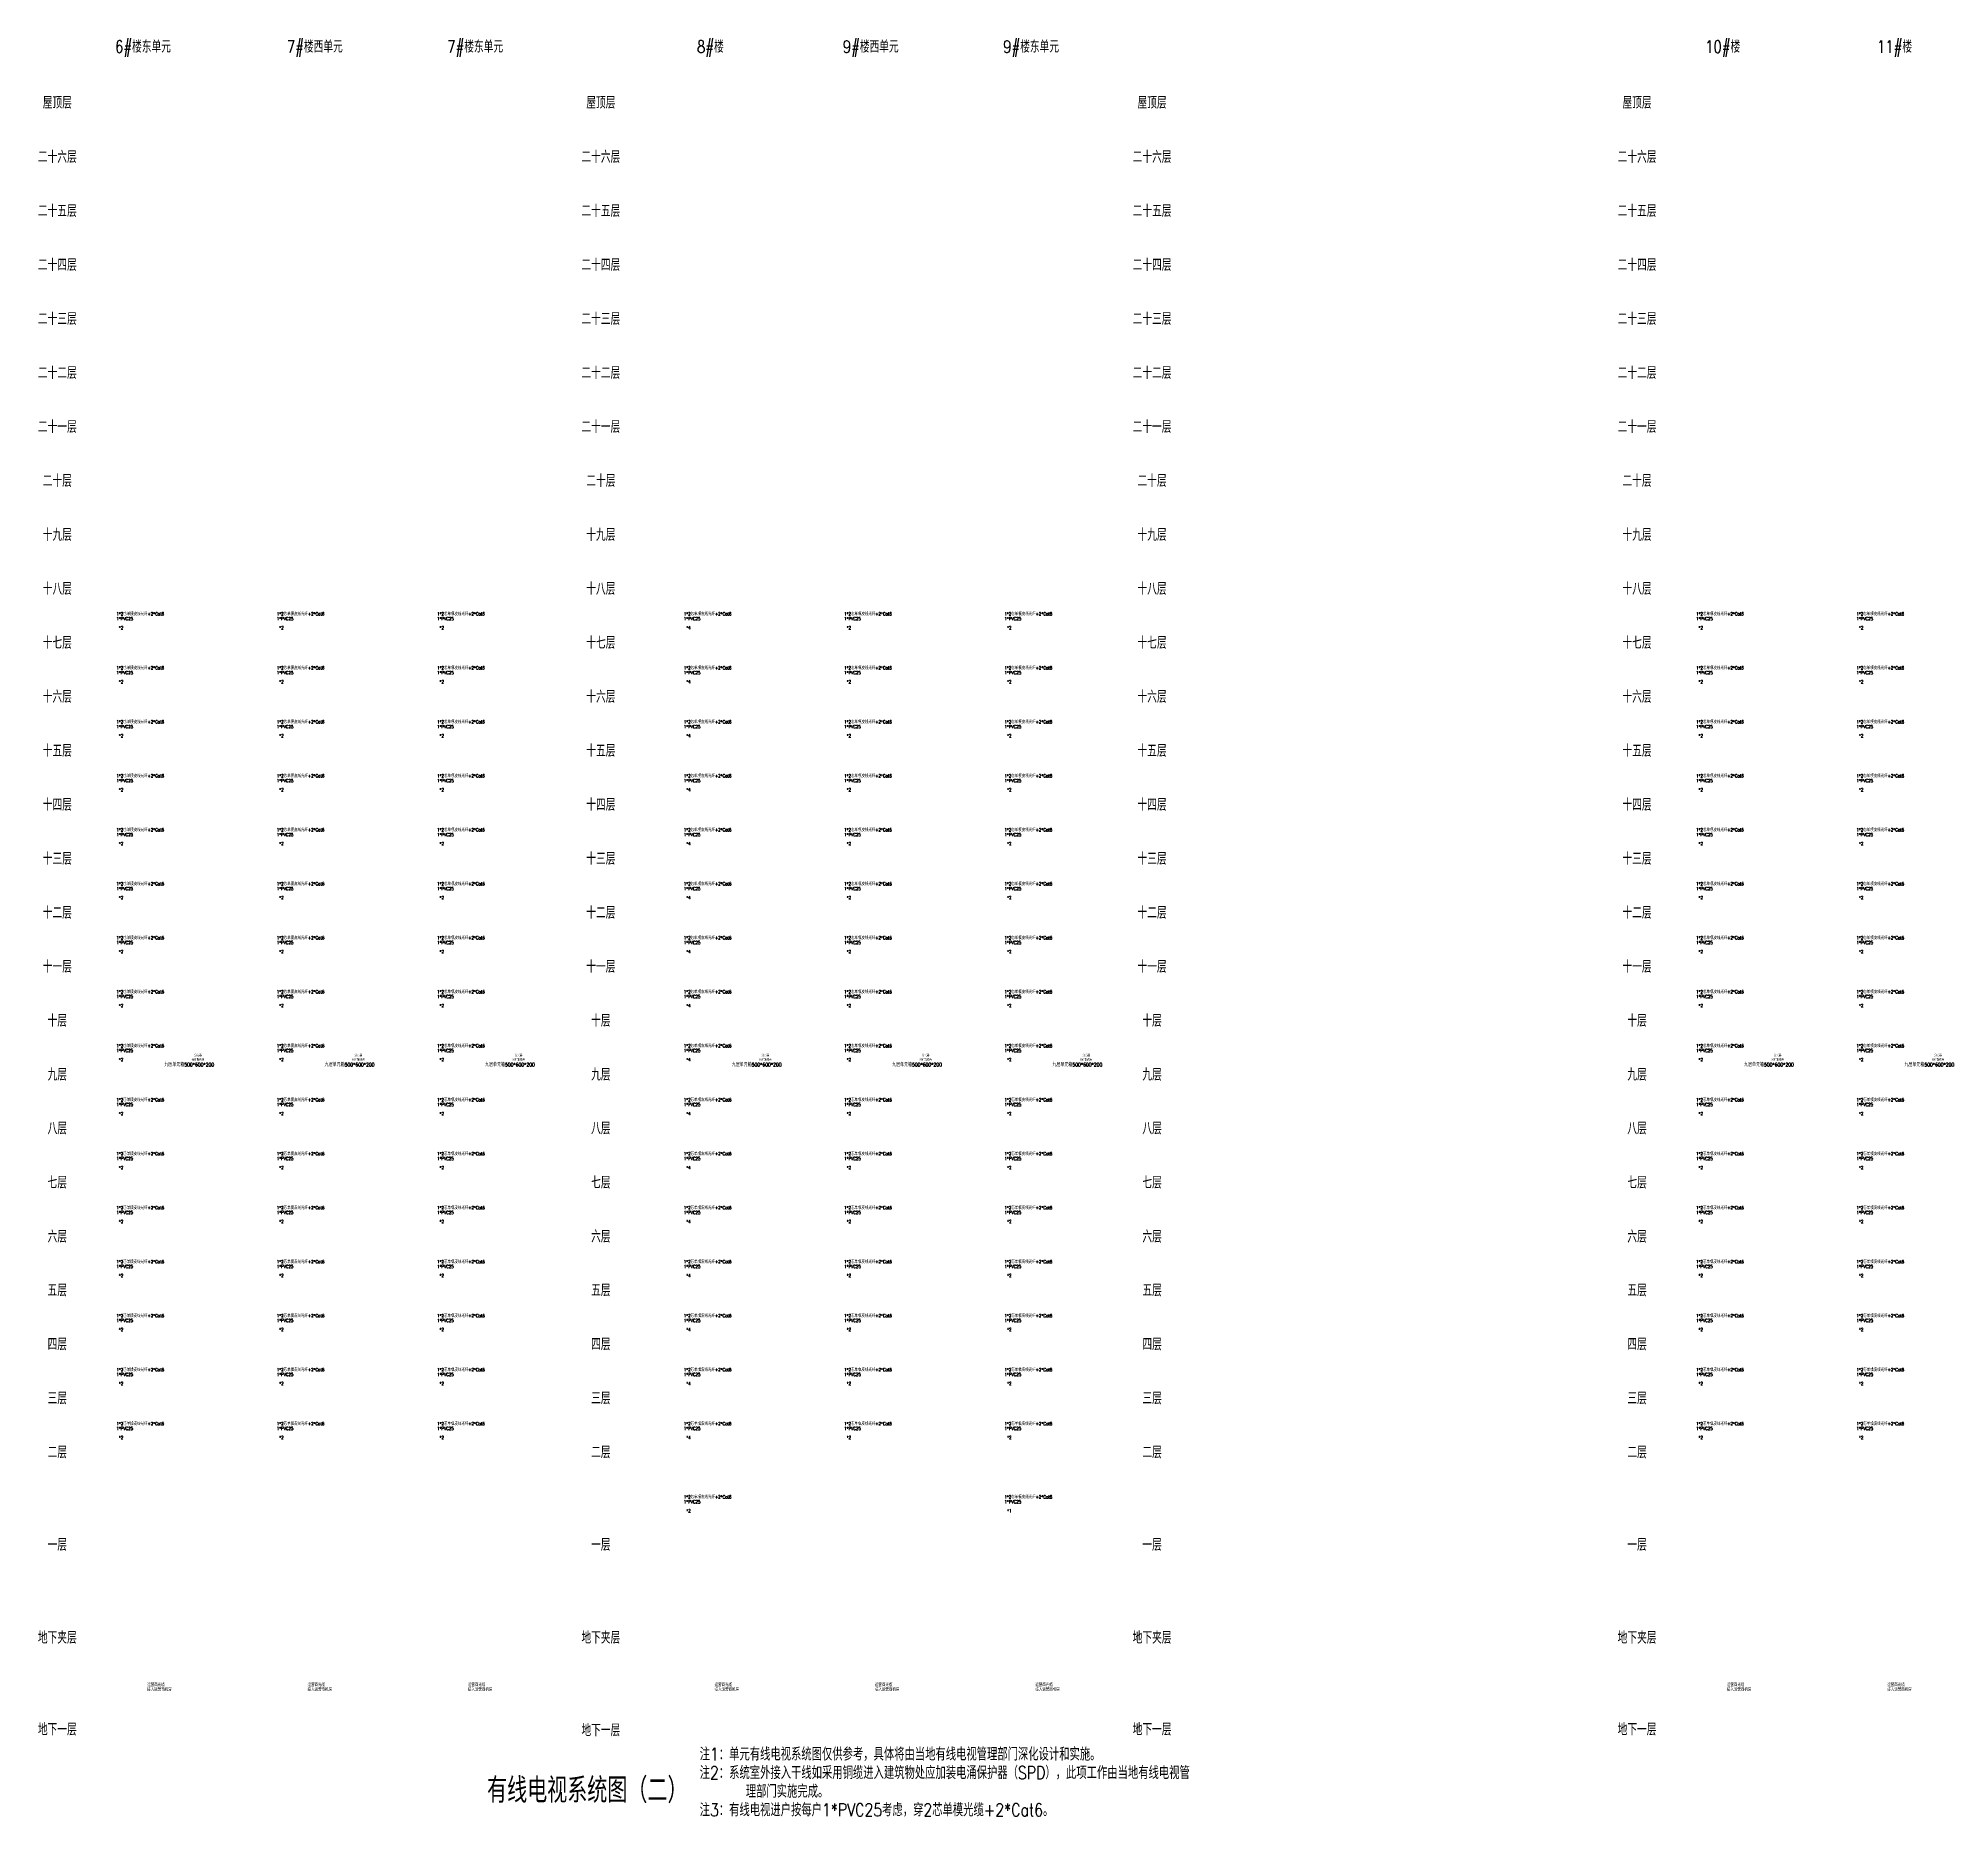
# Model space of a CAD drawing. Extents: x 2114868 to 5528286, y 1846921 to 2016792.
# Drawn here: x 4053189 to 4146170, y 1853081 to 1939561 of the extents above; entities that cross this region are included whole.
import ezdxf
from ezdxf.enums import TextEntityAlignment as Align

# ---------------------------------------------------------------- set-up
doc = ezdxf.new("R2010")
doc.units = 0
doc.header["$LTSCALE"] = 1000
doc.header["$MEASUREMENT"] = 0
for name, color, linetype in [('PUB_TITLE', 4, 'Continuous'), ('T-EQUP-LIST-PLAN', 3, 'Continuous'), ('智能化', 7, 'Continuous')]:
    doc.layers.add(name, color=color, linetype=linetype)
doc.styles.add('_TEL_DIM', font='SIMPLEX', dxfattribs={"width": 0.8, "height": 3.5, "bigfont": 'HZTXT'})
doc.styles.add('HZTXT', font='SIMPLEX.shx', dxfattribs={"width": 0.8, "height": 2500, "bigfont": 'HZTXT.shx'})

msp = doc.modelspace()

# ---------------------------------------------------------------- texts
at = {"layer": 'PUB_TITLE', "style": 'HZTXT', "width": 0.8}
msp.add_text('有线电视系统图（二）', height=1218.8, dxfattribs=at).set_placement((4075021, 1853759))
at = {"layer": 'T-EQUP-LIST-PLAN', "style": '_TEL_DIM', "width": 0.8}
for s, p in [('6#楼东单元', (4058284, 1939111)), ('7#楼西单元', (4066642, 1939111)), ('7#楼东单元', (4074442, 1939111)), ('8#楼', (4085884, 1939111)), ('9#楼西单元', (4093684, 1939111)), ('9#楼东单元', (4101484, 1939111)), ('10#楼', (4135124, 1939111)), ('11#楼', (4143482, 1939111)), ('屋顶层', (4054118, 1936444)), ('屋顶层', (4080556, 1936444)), ('屋顶层', (4107368, 1936444)), ('屋顶层', (4130958, 1936444)), ('二十六层', (4054118, 1933819)), ('二十六层', (4080556, 1933819)), ('二十六层', (4107368, 1933819)), ('二十六层', (4130958, 1933819)), ('二十五层', (4054118, 1931194)), ('二十五层', (4080556, 1931194)), ('二十五层', (4107368, 1931194)), ('二十五层', (4130958, 1931194)), ('二十四层', (4054118, 1928569)), ('二十四层', (4080556, 1928569)), ('二十四层', (4107368, 1928569)), ('二十四层', (4130958, 1928569)), ('二十三层', (4054118, 1925944)), ('二十三层', (4080556, 1925944)), ('二十三层', (4107368, 1925944)), ('二十三层', (4130958, 1925944)), ('二十二层', (4054118, 1923319)), ('二十二层', (4080556, 1923319)), ('二十二层', (4107368, 1923319)), ('二十二层', (4130958, 1923319)), ('二十一层', (4054118, 1920694)), ('二十一层', (4080556, 1920694)), ('二十一层', (4107368, 1920694)), ('二十一层', (4130958, 1920694)), ('二十层', (4054118, 1918069)), ('二十层', (4080556, 1918069)), ('二十层', (4107368, 1918069)), ('二十层', (4130958, 1918069)), ('十九层', (4054118, 1915444)), ('十九层', (4080556, 1915444)), ('十九层', (4107368, 1915444)), ('十九层', (4130958, 1915444)), ('十八层', (4054118, 1912819)), ('十八层', (4080556, 1912819)), ('十八层', (4107368, 1912819)), ('十八层', (4130958, 1912819)), ('十七层', (4054118, 1910194)), ('十七层', (4080556, 1910194)), ('十七层', (4107368, 1910194)), ('十七层', (4130958, 1910194)), ('十六层', (4054118, 1907569)), ('十六层', (4080556, 1907569)), ('十六层', (4107368, 1907569)), ('十六层', (4130958, 1907569)), ('十五层', (4054118, 1904944)), ('十五层', (4080556, 1904944)), ('十五层', (4107368, 1904944)), ('十五层', (4130958, 1904944)), ('十四层', (4054118, 1902319)), ('十四层', (4080556, 1902319)), ('十四层', (4107368, 1902319)), ('十四层', (4130958, 1902319)), ('十三层', (4054118, 1899694)), ('十三层', (4080556, 1899694)), ('十三层', (4107368, 1899694)), ('十三层', (4130958, 1899694)), ('十二层', (4054118, 1897069)), ('十二层', (4080556, 1897069)), ('十二层', (4107368, 1897069)), ('十二层', (4130958, 1897069)), ('十一层', (4054118, 1894444)), ('十一层', (4080556, 1894444)), ('十一层', (4107368, 1894444)), ('十一层', (4130958, 1894444)), ('十层', (4054118, 1891819)), ('十层', (4080556, 1891819)), ('十层', (4107368, 1891819)), ('十层', (4130958, 1891819)), ('九层', (4054118, 1889194)), ('九层', (4080556, 1889194)), ('九层', (4107368, 1889194)), ('九层', (4130958, 1889194)), ('八层', (4054118, 1886569)), ('八层', (4080556, 1886569)), ('八层', (4107368, 1886569)), ('八层', (4130958, 1886569)), ('七层', (4054118, 1883944)), ('七层', (4080556, 1883944)), ('七层', (4107368, 1883944)), ('七层', (4130958, 1883944)), ('六层', (4054118, 1881319)), ('六层', (4080556, 1881319)), ('六层', (4107368, 1881319)), ('六层', (4130958, 1881319)), ('五层', (4054118, 1878694)), ('五层', (4080556, 1878694)), ('五层', (4107368, 1878694)), ('五层', (4130958, 1878694)), ('四层', (4054118, 1876069)), ('四层', (4080556, 1876069)), ('四层', (4107368, 1876069)), ('四层', (4130958, 1876069)), ('三层', (4054118, 1873444)), ('三层', (4080556, 1873444)), ('三层', (4107368, 1873444)), ('三层', (4130958, 1873444)), ('二层', (4054118, 1870819)), ('二层', (4080556, 1870819)), ('二层', (4107368, 1870819)), ('二层', (4130958, 1870819)), ('一层', (4054118, 1866319)), ('一层', (4080556, 1866319)), ('一层', (4107368, 1866319)), ('一层', (4130958, 1866319)), ('地下夹层', (4054118, 1861819)), ('地下夹层', (4080556, 1861819)), ('地下夹层', (4107368, 1861819)), ('地下夹层', (4130958, 1861819)), ('地下一层', (4054118, 1857357)), ('地下一层', (4080556, 1857319)), ('地下一层', (4107368, 1857357)), ('地下一层', (4130958, 1857357))]:
    msp.add_text(s, height=590, dxfattribs=at).set_placement(p, align=Align.MIDDLE)
at = {"layer": '智能化', "color": 120, "style": '_TEL_DIM', "width": 0.8}
for s, height, p in [('1*2芯单模皮线光纤+2*Cat6', 156.79, (4056989, 1911493)), ('1*PVC25', 156.8, (4056989, 1911258)), ('1*2芯单模皮线光纤+2*Cat6', 156.79, (4064789, 1911493)), ('1*PVC25', 156.8, (4064789, 1911258)), ('1*2芯单模皮线光纤+2*Cat6', 156.79, (4072589, 1911493)), ('1*PVC25', 156.8, (4072589, 1911258)), ('1*2芯单模皮线光纤+2*Cat6', 156.79, (4084589, 1911493)), ('1*PVC25', 156.8, (4084589, 1911258)), ('1*2芯单模皮线光纤+2*Cat6', 156.79, (4092389, 1911493)), ('1*PVC25', 156.8, (4092389, 1911258)), ('1*2芯单模皮线光纤+2*Cat6', 156.79, (4100189, 1911493)), ('1*PVC25', 156.8, (4100189, 1911258)), ('1*2芯单模皮线光纤+2*Cat6', 156.79, (4133829, 1911493)), ('1*PVC25', 156.8, (4133829, 1911258)), ('1*2芯单模皮线光纤+2*Cat6', 156.79, (4141629, 1911493)), ('1*PVC25', 156.8, (4141629, 1911258)), ('1*2芯单模皮线光纤+2*Cat6', 156.79, (4056989, 1908868)), ('1*2芯单模皮线光纤+2*Cat6', 156.79, (4064789, 1908868)), ('1*2芯单模皮线光纤+2*Cat6', 156.79, (4072589, 1908868)), ('1*2芯单模皮线光纤+2*Cat6', 156.79, (4084589, 1908868)), ('1*2芯单模皮线光纤+2*Cat6', 156.79, (4092389, 1908868)), ('1*2芯单模皮线光纤+2*Cat6', 156.79, (4100189, 1908868)), ('1*2芯单模皮线光纤+2*Cat6', 156.79, (4133829, 1908868)), ('1*2芯单模皮线光纤+2*Cat6', 156.79, (4141629, 1908868)), ('1*PVC25', 156.8, (4056989, 1908633)), ('1*PVC25', 156.8, (4064789, 1908633)), ('1*PVC25', 156.8, (4072589, 1908633)), ('1*PVC25', 156.8, (4084589, 1908633)), ('1*PVC25', 156.8, (4092389, 1908633)), ('1*PVC25', 156.8, (4100189, 1908633)), ('1*PVC25', 156.8, (4133829, 1908633)), ('1*PVC25', 156.8, (4141629, 1908633)), ('1*2芯单模皮线光纤+2*Cat6', 156.79, (4056989, 1906243)), ('1*PVC25', 156.8, (4056989, 1906008)), ('1*2芯单模皮线光纤+2*Cat6', 156.79, (4064789, 1906243)), ('1*PVC25', 156.8, (4064789, 1906008)), ('1*2芯单模皮线光纤+2*Cat6', 156.79, (4072589, 1906243)), ('1*PVC25', 156.8, (4072589, 1906008)), ('1*2芯单模皮线光纤+2*Cat6', 156.79, (4084589, 1906243)), ('1*PVC25', 156.8, (4084589, 1906008)), ('1*2芯单模皮线光纤+2*Cat6', 156.79, (4092389, 1906243)), ('1*PVC25', 156.8, (4092389, 1906008)), ('1*2芯单模皮线光纤+2*Cat6', 156.79, (4100189, 1906243)), ('1*PVC25', 156.8, (4100189, 1906008)), ('1*2芯单模皮线光纤+2*Cat6', 156.79, (4133829, 1906243)), ('1*PVC25', 156.8, (4133829, 1906008)), ('1*2芯单模皮线光纤+2*Cat6', 156.79, (4141629, 1906243)), ('1*PVC25', 156.8, (4141629, 1906008)), ('1*2芯单模皮线光纤+2*Cat6', 156.79, (4056989, 1903618)), ('1*PVC25', 156.8, (4056989, 1903383)), ('1*2芯单模皮线光纤+2*Cat6', 156.79, (4064789, 1903618)), ('1*PVC25', 156.8, (4064789, 1903383)), ('1*2芯单模皮线光纤+2*Cat6', 156.79, (4072589, 1903618)), ('1*PVC25', 156.8, (4072589, 1903383)), ('1*2芯单模皮线光纤+2*Cat6', 156.79, (4084589, 1903618)), ('1*PVC25', 156.8, (4084589, 1903383)), ('1*2芯单模皮线光纤+2*Cat6', 156.79, (4092389, 1903618)), ('1*PVC25', 156.8, (4092389, 1903383)), ('1*2芯单模皮线光纤+2*Cat6', 156.79, (4100189, 1903618)), ('1*PVC25', 156.8, (4100189, 1903383)), ('1*2芯单模皮线光纤+2*Cat6', 156.79, (4133829, 1903618)), ('1*PVC25', 156.8, (4133829, 1903383)), ('1*2芯单模皮线光纤+2*Cat6', 156.79, (4141629, 1903618)), ('1*PVC25', 156.8, (4141629, 1903383)), ('1*2芯单模皮线光纤+2*Cat6', 156.79, (4056989, 1900993)), ('1*PVC25', 156.8, (4056989, 1900758)), ('1*2芯单模皮线光纤+2*Cat6', 156.79, (4064789, 1900993)), ('1*PVC25', 156.8, (4064789, 1900758)), ('1*2芯单模皮线光纤+2*Cat6', 156.79, (4072589, 1900993)), ('1*PVC25', 156.8, (4072589, 1900758)), ('1*2芯单模皮线光纤+2*Cat6', 156.79, (4084589, 1900993)), ('1*PVC25', 156.8, (4084589, 1900758)), ('1*2芯单模皮线光纤+2*Cat6', 156.79, (4092389, 1900993)), ('1*PVC25', 156.8, (4092389, 1900758)), ('1*2芯单模皮线光纤+2*Cat6', 156.79, (4100189, 1900993)), ('1*PVC25', 156.8, (4100189, 1900758)), ('1*2芯单模皮线光纤+2*Cat6', 156.79, (4133829, 1900993)), ('1*PVC25', 156.8, (4133829, 1900758)), ('1*2芯单模皮线光纤+2*Cat6', 156.79, (4141629, 1900993)), ('1*PVC25', 156.8, (4141629, 1900758)), ('1*2芯单模皮线光纤+2*Cat6', 156.79, (4056989, 1898368)), ('1*PVC25', 156.8, (4056989, 1898133)), ('1*2芯单模皮线光纤+2*Cat6', 156.79, (4064789, 1898368)), ('1*PVC25', 156.8, (4064789, 1898133)), ('1*2芯单模皮线光纤+2*Cat6', 156.79, (4072589, 1898368)), ('1*PVC25', 156.8, (4072589, 1898133)), ('1*2芯单模皮线光纤+2*Cat6', 156.79, (4084589, 1898368)), ('1*PVC25', 156.8, (4084589, 1898133)), ('1*2芯单模皮线光纤+2*Cat6', 156.79, (4092389, 1898368)), ('1*PVC25', 156.8, (4092389, 1898133)), ('1*2芯单模皮线光纤+2*Cat6', 156.79, (4100189, 1898368)), ('1*PVC25', 156.8, (4100189, 1898133)), ('1*2芯单模皮线光纤+2*Cat6', 156.79, (4133829, 1898368)), ('1*PVC25', 156.8, (4133829, 1898133)), ('1*2芯单模皮线光纤+2*Cat6', 156.79, (4141629, 1898368)), ('1*PVC25', 156.8, (4141629, 1898133)), ('1*2芯单模皮线光纤+2*Cat6', 156.79, (4056989, 1895743)), ('1*2芯单模皮线光纤+2*Cat6', 156.79, (4064789, 1895743)), ('1*2芯单模皮线光纤+2*Cat6', 156.79, (4072589, 1895743)), ('1*2芯单模皮线光纤+2*Cat6', 156.79, (4084589, 1895743)), ('1*2芯单模皮线光纤+2*Cat6', 156.79, (4092389, 1895743)), ('1*2芯单模皮线光纤+2*Cat6', 156.79, (4100189, 1895743)), ('1*2芯单模皮线光纤+2*Cat6', 156.79, (4133829, 1895743)), ('1*2芯单模皮线光纤+2*Cat6', 156.79, (4141629, 1895743)), ('1*PVC25', 156.8, (4056989, 1895508)), ('1*PVC25', 156.8, (4064789, 1895508)), ('1*PVC25', 156.8, (4072589, 1895508)), ('1*PVC25', 156.8, (4084589, 1895508)), ('1*PVC25', 156.8, (4092389, 1895508)), ('1*PVC25', 156.8, (4100189, 1895508)), ('1*PVC25', 156.8, (4133829, 1895508)), ('1*PVC25', 156.8, (4141629, 1895508)), ('1*2芯单模皮线光纤+2*Cat6', 156.79, (4056989, 1893118)), ('1*2芯单模皮线光纤+2*Cat6', 156.79, (4064789, 1893118)), ('1*2芯单模皮线光纤+2*Cat6', 156.79, (4072589, 1893118)), ('1*2芯单模皮线光纤+2*Cat6', 156.79, (4084589, 1893118)), ('1*2芯单模皮线光纤+2*Cat6', 156.79, (4092389, 1893118)), ('1*2芯单模皮线光纤+2*Cat6', 156.79, (4100189, 1893118)), ('1*2芯单模皮线光纤+2*Cat6', 156.79, (4133829, 1893118)), ('1*2芯单模皮线光纤+2*Cat6', 156.79, (4141629, 1893118)), ('1*PVC25', 156.8, (4056989, 1892883)), ('1*PVC25', 156.8, (4064789, 1892883)), ('1*PVC25', 156.8, (4072589, 1892883)), ('1*PVC25', 156.8, (4084589, 1892883)), ('1*PVC25', 156.8, (4092389, 1892883)), ('1*PVC25', 156.8, (4100189, 1892883)), ('1*PVC25', 156.8, (4133829, 1892883)), ('1*PVC25', 156.8, (4141629, 1892883)), ('1*2芯单模皮线光纤+2*Cat6', 156.79, (4056989, 1890493)), ('1*PVC25', 156.8, (4056989, 1890258)), ('1*2芯单模皮线光纤+2*Cat6', 156.79, (4064789, 1890493)), ('1*PVC25', 156.8, (4064789, 1890258)), ('1*2芯单模皮线光纤+2*Cat6', 156.79, (4072589, 1890493)), ('1*PVC25', 156.8, (4072589, 1890258)), ('1*2芯单模皮线光纤+2*Cat6', 156.79, (4084589, 1890493)), ('1*PVC25', 156.8, (4084589, 1890258)), ('1*2芯单模皮线光纤+2*Cat6', 156.79, (4092389, 1890493)), ('1*PVC25', 156.8, (4092389, 1890258)), ('1*2芯单模皮线光纤+2*Cat6', 156.79, (4100189, 1890493)), ('1*PVC25', 156.8, (4100189, 1890258)), ('1*2芯单模皮线光纤+2*Cat6', 156.79, (4133829, 1890493)), ('1*PVC25', 156.8, (4133829, 1890258)), ('1*2芯单模皮线光纤+2*Cat6', 156.79, (4141629, 1890493)), ('1*PVC25', 156.8, (4141629, 1890258)), ('1*2芯单模皮线光纤+2*Cat6', 156.79, (4056989, 1887868)), ('1*PVC25', 156.8, (4056989, 1887633)), ('1*2芯单模皮线光纤+2*Cat6', 156.79, (4064789, 1887868)), ('1*PVC25', 156.8, (4064789, 1887633)), ('1*2芯单模皮线光纤+2*Cat6', 156.79, (4072589, 1887868)), ('1*PVC25', 156.8, (4072589, 1887633)), ('1*2芯单模皮线光纤+2*Cat6', 156.79, (4084589, 1887868)), ('1*PVC25', 156.8, (4084589, 1887633)), ('1*2芯单模皮线光纤+2*Cat6', 156.79, (4092389, 1887868)), ('1*PVC25', 156.8, (4092389, 1887633)), ('1*2芯单模皮线光纤+2*Cat6', 156.79, (4100189, 1887868)), ('1*PVC25', 156.8, (4100189, 1887633)), ('1*2芯单模皮线光纤+2*Cat6', 156.79, (4133829, 1887868)), ('1*PVC25', 156.8, (4133829, 1887633)), ('1*2芯单模皮线光纤+2*Cat6', 156.79, (4141629, 1887868)), ('1*PVC25', 156.8, (4141629, 1887633)), ('1*2芯单模皮线光纤+2*Cat6', 156.79, (4056989, 1885243)), ('1*PVC25', 156.8, (4056989, 1885008)), ('1*2芯单模皮线光纤+2*Cat6', 156.79, (4064789, 1885243)), ('1*PVC25', 156.8, (4064789, 1885008)), ('1*2芯单模皮线光纤+2*Cat6', 156.79, (4072589, 1885243)), ('1*PVC25', 156.8, (4072589, 1885008)), ('1*2芯单模皮线光纤+2*Cat6', 156.79, (4084589, 1885243)), ('1*PVC25', 156.8, (4084589, 1885008)), ('1*2芯单模皮线光纤+2*Cat6', 156.79, (4092389, 1885243)), ('1*PVC25', 156.8, (4092389, 1885008)), ('1*2芯单模皮线光纤+2*Cat6', 156.79, (4100189, 1885243)), ('1*PVC25', 156.8, (4100189, 1885008)), ('1*2芯单模皮线光纤+2*Cat6', 156.79, (4133829, 1885243)), ('1*PVC25', 156.8, (4133829, 1885008)), ('1*2芯单模皮线光纤+2*Cat6', 156.79, (4141629, 1885243)), ('1*PVC25', 156.8, (4141629, 1885008)), ('1*2芯单模皮线光纤+2*Cat6', 156.79, (4056989, 1882618)), ('1*PVC25', 156.8, (4056989, 1882383)), ('1*2芯单模皮线光纤+2*Cat6', 156.79, (4064789, 1882618)), ('1*PVC25', 156.8, (4064789, 1882383)), ('1*2芯单模皮线光纤+2*Cat6', 156.79, (4072589, 1882618)), ('1*PVC25', 156.8, (4072589, 1882383)), ('1*2芯单模皮线光纤+2*Cat6', 156.79, (4084589, 1882618)), ('1*PVC25', 156.8, (4084589, 1882383)), ('1*2芯单模皮线光纤+2*Cat6', 156.79, (4092389, 1882618)), ('1*PVC25', 156.8, (4092389, 1882383)), ('1*2芯单模皮线光纤+2*Cat6', 156.79, (4100189, 1882618)), ('1*PVC25', 156.8, (4100189, 1882383)), ('1*2芯单模皮线光纤+2*Cat6', 156.79, (4133829, 1882618)), ('1*PVC25', 156.8, (4133829, 1882383)), ('1*2芯单模皮线光纤+2*Cat6', 156.79, (4141629, 1882618)), ('1*PVC25', 156.8, (4141629, 1882383)), ('1*2芯单模皮线光纤+2*Cat6', 156.79, (4056989, 1879993)), ('1*2芯单模皮线光纤+2*Cat6', 156.79, (4064789, 1879993)), ('1*2芯单模皮线光纤+2*Cat6', 156.79, (4072589, 1879993)), ('1*2芯单模皮线光纤+2*Cat6', 156.79, (4084589, 1879993)), ('1*2芯单模皮线光纤+2*Cat6', 156.79, (4092389, 1879993)), ('1*2芯单模皮线光纤+2*Cat6', 156.79, (4100189, 1879993)), ('1*2芯单模皮线光纤+2*Cat6', 156.79, (4133829, 1879993)), ('1*2芯单模皮线光纤+2*Cat6', 156.79, (4141629, 1879993)), ('1*PVC25', 156.8, (4056989, 1879758)), ('1*PVC25', 156.8, (4064789, 1879758)), ('1*PVC25', 156.8, (4072589, 1879758)), ('1*PVC25', 156.8, (4084589, 1879758)), ('1*PVC25', 156.8, (4092389, 1879758)), ('1*PVC25', 156.8, (4100189, 1879758)), ('1*PVC25', 156.8, (4133829, 1879758)), ('1*PVC25', 156.8, (4141629, 1879758)), ('1*2芯单模皮线光纤+2*Cat6', 156.79, (4056989, 1877368)), ('1*PVC25', 156.8, (4056989, 1877133)), ('1*2芯单模皮线光纤+2*Cat6', 156.79, (4064789, 1877368)), ('1*PVC25', 156.8, (4064789, 1877133)), ('1*2芯单模皮线光纤+2*Cat6', 156.79, (4072589, 1877368)), ('1*PVC25', 156.8, (4072589, 1877133)), ('1*2芯单模皮线光纤+2*Cat6', 156.79, (4084589, 1877368)), ('1*PVC25', 156.8, (4084589, 1877133)), ('1*2芯单模皮线光纤+2*Cat6', 156.79, (4092389, 1877368)), ('1*PVC25', 156.8, (4092389, 1877133)), ('1*2芯单模皮线光纤+2*Cat6', 156.79, (4100189, 1877368)), ('1*PVC25', 156.8, (4100189, 1877133)), ('1*2芯单模皮线光纤+2*Cat6', 156.79, (4133829, 1877368)), ('1*PVC25', 156.8, (4133829, 1877133)), ('1*2芯单模皮线光纤+2*Cat6', 156.79, (4141629, 1877368)), ('1*PVC25', 156.8, (4141629, 1877133)), ('1*2芯单模皮线光纤+2*Cat6', 156.79, (4056989, 1874743)), ('1*PVC25', 156.8, (4056989, 1874508)), ('1*2芯单模皮线光纤+2*Cat6', 156.79, (4064789, 1874743)), ('1*PVC25', 156.8, (4064789, 1874508)), ('1*2芯单模皮线光纤+2*Cat6', 156.79, (4072589, 1874743)), ('1*PVC25', 156.8, (4072589, 1874508)), ('1*2芯单模皮线光纤+2*Cat6', 156.79, (4084589, 1874743)), ('1*PVC25', 156.8, (4084589, 1874508)), ('1*2芯单模皮线光纤+2*Cat6', 156.79, (4092389, 1874743)), ('1*PVC25', 156.8, (4092389, 1874508)), ('1*2芯单模皮线光纤+2*Cat6', 156.79, (4100189, 1874743)), ('1*PVC25', 156.8, (4100189, 1874508)), ('1*2芯单模皮线光纤+2*Cat6', 156.79, (4133829, 1874743)), ('1*PVC25', 156.8, (4133829, 1874508)), ('1*2芯单模皮线光纤+2*Cat6', 156.79, (4141629, 1874743)), ('1*PVC25', 156.8, (4141629, 1874508)), ('1*2芯单模皮线光纤+2*Cat6', 156.79, (4056989, 1872118)), ('1*PVC25', 156.8, (4056989, 1871883)), ('1*2芯单模皮线光纤+2*Cat6', 156.79, (4064789, 1872118)), ('1*PVC25', 156.8, (4064789, 1871883)), ('1*2芯单模皮线光纤+2*Cat6', 156.79, (4072589, 1872118)), ('1*PVC25', 156.8, (4072589, 1871883)), ('1*2芯单模皮线光纤+2*Cat6', 156.79, (4084589, 1872118)), ('1*PVC25', 156.8, (4084589, 1871883)), ('1*2芯单模皮线光纤+2*Cat6', 156.79, (4092389, 1872118)), ('1*PVC25', 156.8, (4092389, 1871883)), ('1*2芯单模皮线光纤+2*Cat6', 156.79, (4100189, 1872118)), ('1*PVC25', 156.8, (4100189, 1871883)), ('1*2芯单模皮线光纤+2*Cat6', 156.79, (4133829, 1872118)), ('1*PVC25', 156.8, (4133829, 1871883)), ('1*2芯单模皮线光纤+2*Cat6', 156.79, (4141629, 1872118)), ('1*PVC25', 156.8, (4141629, 1871883)), ('1*2芯单模皮线光纤+2*Cat6', 156.79, (4084589, 1868555)), ('1*PVC25', 156.8, (4084589, 1868320)), ('1*2芯单模皮线光纤+2*Cat6', 156.79, (4100189, 1868555)), ('1*PVC25', 156.8, (4100189, 1868320)), ('接入运营商机房', 156.8, (4058491, 1859192)), ('运营商光缆', 156.8, (4058491, 1859418)), ('接入运营商机房', 156.8, (4066291, 1859192)), ('运营商光缆', 156.8, (4066291, 1859418)), ('接入运营商机房', 156.8, (4074091, 1859192)), ('运营商光缆', 156.8, (4074091, 1859418)), ('接入运营商机房', 156.8, (4086091, 1859192)), ('运营商光缆', 156.8, (4086091, 1859418)), ('接入运营商机房', 156.8, (4093891, 1859192)), ('运营商光缆', 156.8, (4093891, 1859418)), ('接入运营商机房', 156.8, (4101691, 1859192)), ('运营商光缆', 156.8, (4101691, 1859418)), ('接入运营商机房', 156.8, (4135330, 1859192)), ('运营商光缆', 156.8, (4135330, 1859418)), ('接入运营商机房', 156.8, (4143130, 1859192)), ('运营商光缆', 156.8, (4143130, 1859418))]:
    msp.add_text(s, height=height, dxfattribs=at).set_placement(p)
at = {"layer": '智能化', "color": 3, "style": '_TEL_DIM', "width": 0.8}
for s, p in [('*2', (4057113, 1910817)), ('*2', (4064913, 1910817)), ('*2', (4072713, 1910817)), ('*4', (4084713, 1910817)), ('*2', (4092513, 1910817)), ('*2', (4100313, 1910817)), ('*2', (4133953, 1910817)), ('*2', (4141753, 1910817)), ('*2', (4057113, 1908192)), ('*2', (4064913, 1908192)), ('*2', (4072713, 1908192)), ('*4', (4084713, 1908192)), ('*2', (4092513, 1908192)), ('*2', (4100313, 1908192)), ('*2', (4133953, 1908192)), ('*2', (4141753, 1908192)), ('*2', (4057113, 1905567)), ('*2', (4064913, 1905567)), ('*2', (4072713, 1905567)), ('*4', (4084713, 1905567)), ('*2', (4092513, 1905567)), ('*2', (4100313, 1905567)), ('*2', (4133953, 1905567)), ('*2', (4141753, 1905567)), ('*2', (4057113, 1902942)), ('*2', (4064913, 1902942)), ('*2', (4072713, 1902942)), ('*4', (4084713, 1902942)), ('*2', (4092513, 1902942)), ('*2', (4100313, 1902942)), ('*2', (4133953, 1902942)), ('*2', (4141753, 1902942)), ('*2', (4057113, 1900317)), ('*2', (4064913, 1900317)), ('*2', (4072713, 1900317)), ('*4', (4084713, 1900317)), ('*2', (4092513, 1900317)), ('*2', (4100313, 1900317)), ('*2', (4133953, 1900317)), ('*2', (4141753, 1900317)), ('*2', (4057113, 1897692)), ('*2', (4064913, 1897692)), ('*2', (4072713, 1897692)), ('*4', (4084713, 1897692)), ('*2', (4092513, 1897692)), ('*2', (4100313, 1897692)), ('*2', (4133953, 1897692)), ('*2', (4141753, 1897692)), ('*2', (4057113, 1895067)), ('*2', (4064913, 1895067)), ('*2', (4072713, 1895067)), ('*4', (4084713, 1895067)), ('*2', (4092513, 1895067)), ('*2', (4100313, 1895067)), ('*2', (4133953, 1895067)), ('*2', (4141753, 1895067)), ('*2', (4057113, 1892442)), ('*2', (4064913, 1892442)), ('*2', (4072713, 1892442)), ('*4', (4084713, 1892442)), ('*2', (4092513, 1892442)), ('*2', (4100313, 1892442)), ('*2', (4133953, 1892442)), ('*2', (4141753, 1892442)), ('*2', (4057113, 1889817)), ('*2', (4064913, 1889817)), ('*2', (4072713, 1889817)), ('*4', (4084713, 1889817)), ('*2', (4092513, 1889817)), ('*2', (4100313, 1889817)), ('*2', (4133953, 1889817)), ('*2', (4141753, 1889817)), ('*2', (4057113, 1887192)), ('*2', (4064913, 1887192)), ('*2', (4072713, 1887192)), ('*4', (4084713, 1887192)), ('*2', (4092513, 1887192)), ('*2', (4100313, 1887192)), ('*2', (4133953, 1887192)), ('*2', (4141753, 1887192)), ('*2', (4057113, 1884567)), ('*2', (4064913, 1884567)), ('*2', (4072713, 1884567)), ('*4', (4084713, 1884567)), ('*2', (4092513, 1884567)), ('*2', (4100313, 1884567)), ('*2', (4133953, 1884567)), ('*2', (4141753, 1884567)), ('*2', (4057113, 1881942)), ('*2', (4064913, 1881942)), ('*2', (4072713, 1881942)), ('*4', (4084713, 1881942)), ('*2', (4092513, 1881942)), ('*2', (4100313, 1881942)), ('*2', (4133953, 1881942)), ('*2', (4141753, 1881942)), ('*2', (4057113, 1879317)), ('*2', (4064913, 1879317)), ('*2', (4072713, 1879317)), ('*4', (4084713, 1879317)), ('*2', (4092513, 1879317)), ('*2', (4100313, 1879317)), ('*2', (4133953, 1879317)), ('*2', (4141753, 1879317)), ('*2', (4057113, 1876692)), ('*2', (4064913, 1876692)), ('*2', (4072713, 1876692)), ('*4', (4084713, 1876692)), ('*2', (4092513, 1876692)), ('*2', (4100313, 1876692)), ('*2', (4133953, 1876692)), ('*2', (4141753, 1876692)), ('*2', (4057113, 1874067)), ('*2', (4064913, 1874067)), ('*2', (4072713, 1874067)), ('*4', (4084713, 1874067)), ('*2', (4092513, 1874067)), ('*2', (4100313, 1874067)), ('*2', (4133953, 1874067)), ('*2', (4141753, 1874067)), ('*2', (4057113, 1871442)), ('*2', (4064913, 1871442)), ('*2', (4072713, 1871442)), ('*4', (4084713, 1871442)), ('*2', (4092513, 1871442)), ('*2', (4100313, 1871442)), ('*2', (4133953, 1871442)), ('*2', (4141753, 1871442)), ('*2', (4084713, 1867879)), ('*1', (4100313, 1867879))]:
    msp.add_text(s, height=156.8, dxfattribs=at).set_placement(p)
at = {"layer": '智能化', "color": 2, "linetype": 'ByBlock', "style": '_TEL_DIM', "width": 0.8}
for s, height, p in [('九层单元箱500*600*200', 180, (4060534, 1889654)), ('光纤配线架', 112.5, (4060958, 1889893)), ('分光器', 112.5, (4060958, 1890100)), ('九层单元箱500*600*200', 180, (4068334, 1889654)), ('光纤配线架', 112.5, (4068758, 1889893)), ('分光器', 112.5, (4068758, 1890100)), ('九层单元箱500*600*200', 180, (4076134, 1889654)), ('光纤配线架', 112.5, (4076558, 1889893)), ('分光器', 112.5, (4076558, 1890100)), ('九层单元箱500*600*200', 180, (4088134, 1889654)), ('光纤配线架', 112.5, (4088558, 1889893)), ('分光器', 112.5, (4088558, 1890100)), ('九层单元箱500*600*200', 180, (4095934, 1889654)), ('光纤配线架', 112.5, (4096358, 1889893)), ('分光器', 112.5, (4096358, 1890100)), ('九层单元箱500*600*200', 180, (4103734, 1889654)), ('光纤配线架', 112.5, (4104158, 1889893)), ('分光器', 112.5, (4104158, 1890100)), ('九层单元箱500*600*200', 180, (4137374, 1889654)), ('光纤配线架', 112.5, (4137798, 1889893)), ('分光器', 112.5, (4137798, 1890100)), ('九层单元箱500*600*200', 180, (4145174, 1889654)), ('光纤配线架', 112.5, (4145598, 1889893)), ('分光器', 112.5, (4145598, 1890100))]:
    msp.add_text(s, height=height, dxfattribs=at).set_placement(p, align=Align.MIDDLE_CENTER)
at = {"layer": '智能化', "style": '_TEL_DIM', "width": 0.8}
for s, p in [('注1：单元有线电视系统图仅供参考，具体将由当地有线电视管理部门深化设计和实施。', (4085363, 1855813)), ('注2：系统室外接入干线如采用铜缆进入建筑物处应加装电涌保护器（SPD），此项工作由当地有线电视管', (4085363, 1854910)), ('      理部门实施完成。', (4085363, 1854006)), ('注3：有线电视进户按每户1*PVC25考虑，穿2芯单模光缆+2*Cat6。', (4085363, 1853102))]:
    msp.add_text(s, height=627.18, dxfattribs=at).set_placement(p)

doc.saveas('drawing.dxf')
